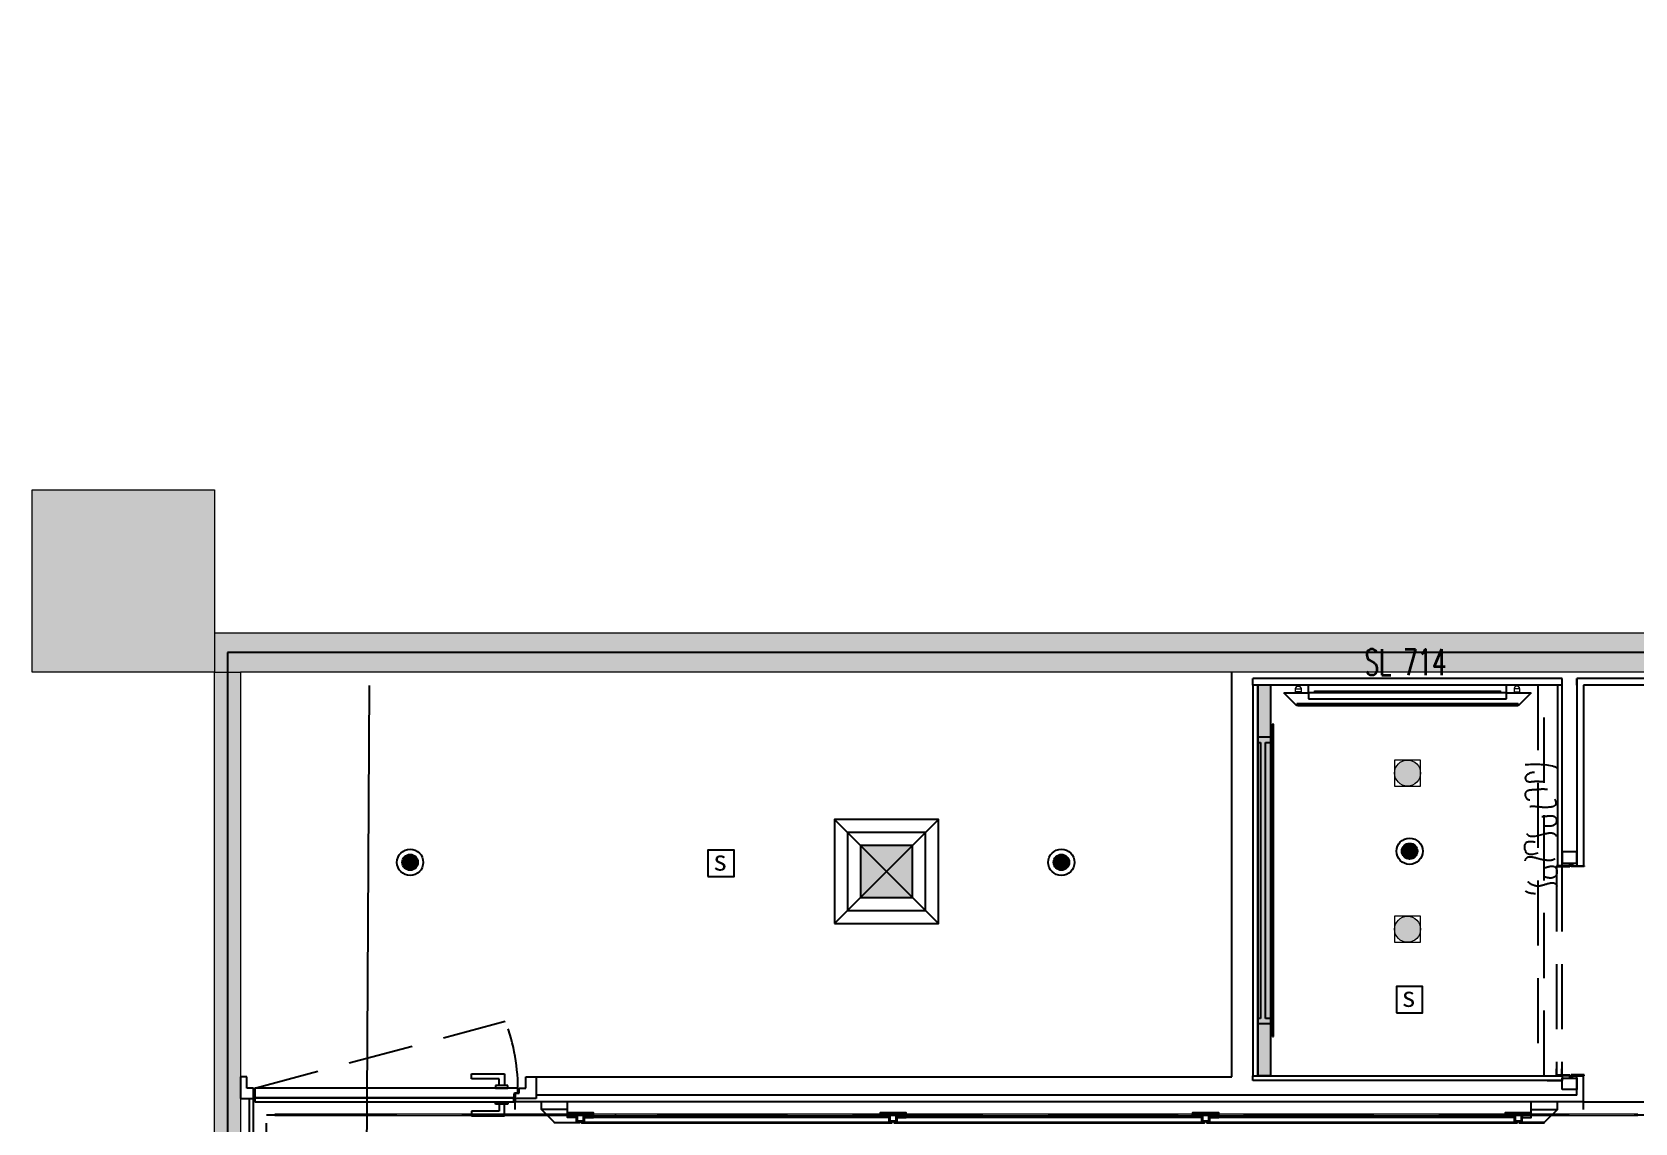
# Model space of a CAD drawing. Header units: millimetres. Extents: x 5896 to 6381, y 4295 to 4378.
# Drawn here: x 6133.25 to 6139.4, y 4309.48 to 4313.67 of the extents above; entities that cross this region are included whole.
import ezdxf

# ---------------------------------------------------------------- set-up
doc = ezdxf.new("R2010")
doc.units = ezdxf.units.MM
for name, pattern in [('HIDDEN2', [0.1875, 0.125, -0.0625]), ('NASCOSTA', [0.375, 0.25, -0.125]), ('PHANTOM2', [1.25, 0.625, -0.125, 0.125, -0.125, 0.125, -0.125]), ('TRATTEGGIATA', [0.75, 0.5, -0.25])]:
    doc.linetypes.add(name, pattern=pattern)
for name, color, linetype in [('ax-arredo piani', 2, 'Continuous'), ('ax-arredo proiezioni', 1, 'NASCOSTA'), ('ax-arredo sez', 6, 'Continuous'), ('MERCHANDISING', 11, 'Continuous'), ('Pareti02', 3, 'Continuous'), ('piani-rossi', 1, 'Continuous'), ('proiezioni', 2, 'NASCOSTA'), ('sezioni 02', 3, 'Continuous'), ('tenda', 2, 'HIDDEN2'), ('Urban', 6, 'Continuous'), ('消防', 5, 'Continuous')]:
    doc.layers.add(name, color=color, linetype=linetype)
for name, color, linetype, lineweight, true_color in [('LD_light', 7, 'Continuous', 5, 0xf00000), ('R-HATCH', 7, 'Continuous', 9, 0xbababa), ('R-WALL', 7, 'Continuous', 9, 0xbababa)]:
    doc.layers.add(name, color=color, linetype=linetype, lineweight=lineweight, true_color=true_color)
doc.layers.add('PROIEZ-FASCIONE', color=7, linetype='TRATTEGGIATA', true_color=0xb4b08e)
doc.layers.add('R-BORDER', color=7, linetype='PHANTOM2', true_color=0xdb0000, plot=False)
doc.styles.add('SIMPLEX', font='SIMPLEX.SHX', dxfattribs={"width": 0.65})
doc.styles.add('图签-仿宋', font='')
doc.styles.get('图签-仿宋').set_extended_font_data('FangSong_GB2312')

# ---------------------------------------------------------------- blocks, each defined once
blk = doc.blocks.new('sp')
at = {"layer": 'LD_light'}
h = blk.add_hatch(color=256, dxfattribs=at)
h.dxf.hatch_style = 1
h.paths.add_polyline_path([(-6562.86, 2775.33, 1), (-6552.86, 2775.33, 1)])
blk.add_lwpolyline([(-6562.86, 2770.33), (-6552.86, 2770.33), (-6552.86, 2780.33), (-6562.86, 2780.33)], close=True, dxfattribs=at)
blk.add_circle((-6557.86, 2775.33), 5, dxfattribs=at)
blk = doc.blocks.new('ioo')
at = {"layer": 'LD_light', "elevation": 0}
blk.add_lwpolyline([(-3044.5, 2505.5), (-3066.5, 2505.5), (-3066.5, 2493.5), (-3044.5, 2493.5)], close=True, dxfattribs=at)
at = {"layer": 'LD_light', "ltscale": 0.1}
for radius in [11, 10]:
    blk.add_arc((-3055.5, 2505.5, 0), radius, 359.79563, 180.20437, dxfattribs=at)
blk = doc.blocks.new('112')
at = {"layer": 'R-HATCH', "ltscale": 10000}
h = blk.add_hatch(color=253, dxfattribs=at)
h.dxf.hatch_style = 1
h.paths.add_polyline_path([(6103.7307, 4414.0136), (6104.4307, 4414.0136), (6104.4307, 4414.7136), (6103.7307, 4414.7136)])
h.paths.add_polyline_path([(6104.4307, 4422.4121), (6104.4307, 4423.1121), (6103.7307, 4423.1121), (6103.7307, 4422.4121)])
h.paths.add_polyline_path([(6095.3307, 4422.4136), (6095.3307, 4423.1136), (6096.0307, 4423.1136), (6096.0307, 4422.4136)])
h.paths.add_polyline_path([(6096.0307, 4414.0136), (6096.0307, 4414.7136), (6095.3307, 4414.7136), (6095.3307, 4414.0136)])
h.paths.add_polyline_path([(6096.0307, 4405.6126), (6096.0307, 4406.3126), (6095.3307, 4406.3126), (6095.3307, 4405.6126)])
h.paths.add_polyline_path([(6087.6307, 4405.8039), (6087.6307, 4406.5039), (6086.9307, 4406.5039), (6086.9307, 4405.8039)])
h.paths.add_polyline_path([(6086.9307, 4414.7136), (6087.6307, 4414.7136), (6087.6307, 4414.0136), (6086.9307, 4414.0136)])
h = blk.add_hatch(color=253, dxfattribs=at)
h.dxf.hatch_style = 1
h.paths.add_polyline_path([(6094.1807, 4414.4756), (6095.3307, 4414.4756), (6095.3307, 4414.7156), (6093.9407, 4414.7156), (6093.9407, 4414.1636), (6087.6307, 4414.1636), (6087.6307, 4414.0136), (6093.9407, 4414.0136), (6093.9407, 4411.8256), (6096.0307, 4411.8256), (6096.0307, 4414.0136), (6095.7907, 4414.0136), (6095.7907, 4412.0656), (6094.1807, 4412.0656)])
h = blk.add_hatch(color=253, dxfattribs=at)
h.dxf.hatch_style = 1
h.paths.add_polyline_path([(6087.6307, 4402.1886), (6087.6307, 4414.0136), (6087.7307, 4414.0136), (6087.7307, 4402.1886)])
at = {"layer": 'ax-arredo piani', "color": 253}
for p, q in [((6091.6957, 4413.8136), (6091.6927, 4413.8136)), ((6091.6927, 4413.8136), (6091.6927, 4412.6136)), ((6091.6957, 4412.6136), (6091.6957, 4413.8136)), ((6091.6927, 4413.7636), (6091.6357, 4413.7636)), ((6091.6357, 4413.7636), (6091.6357, 4413.7436)), ((6091.6357, 4413.7436), (6091.6457, 4413.7436)), ((6091.6457, 4413.7436), (6091.6457, 4412.6836)), ((6091.6657, 4412.6836), (6091.6657, 4413.7436)), ((6091.6657, 4413.7436), (6091.6927, 4413.7436)), ((6091.6927, 4413.7436), (6091.6927, 4413.7636)), ((6091.6457, 4412.6836), (6091.6357, 4412.6836)), ((6091.6357, 4412.6836), (6091.6357, 4412.6636)), ((6091.6357, 4412.6636), (6091.6927, 4412.6636)), ((6091.6927, 4412.6836), (6091.6657, 4412.6836)), ((6091.6927, 4412.6636), (6091.6927, 4412.6836)), ((6091.6927, 4412.6136), (6091.6957, 4412.6136))]:
    blk.add_line(p, q, dxfattribs=at)
at = {"layer": 'ax-arredo proiezioni', "color": 253}
for p, q in [((6092.7107, 4413.9636), (6092.7107, 4412.4636)), ((6092.7357, 4413.9636), (6092.7107, 4413.9636)), ((6092.7357, 4412.4636), (6092.7357, 4413.9636)), ((6092.7107, 4412.4636), (6092.7357, 4412.4636))]:
    blk.add_line(p, q, dxfattribs=at)
at = {"layer": 'ax-arredo sez', "color": 253}
for p, q in [((6091.7857, 4413.8836), (6091.7357, 4413.9336)), ((6091.7357, 4413.9336), (6091.8307, 4413.9336)), ((6091.8307, 4413.9336), (6091.8307, 4413.9636)), ((6092.5907, 4413.9336), (6091.8307, 4413.9336)), ((6091.8307, 4413.9336), (6091.8307, 4413.9102)), ((6092.5907, 4413.9336), (6092.5907, 4413.9636)), ((6092.5907, 4413.9102), (6092.5907, 4413.9336)), ((6092.5907, 4413.9336), (6092.6857, 4413.9336)), ((6092.6857, 4413.9336), (6092.6357, 4413.8836)), ((6092.6357, 4413.8916), (6091.7857, 4413.8916)), ((6091.7857, 4413.8916), (6091.7857, 4413.8836)), ((6091.7867, 4413.8906), (6091.7877, 4413.8916)), ((6091.7867, 4413.8846), (6091.7867, 4413.8906)), ((6091.7877, 4413.8836), (6091.7867, 4413.8846)), ((6091.7877, 4413.8916), (6092.6337, 4413.8916)), ((6092.6337, 4413.8836), (6091.7877, 4413.8836)), ((6091.8307, 4413.9102), (6092.5907, 4413.9102)), ((6092.6337, 4413.8916), (6092.6347, 4413.8906)), ((6092.6347, 4413.8846), (6092.6337, 4413.8836)), ((6092.6347, 4413.8906), (6092.6347, 4413.8846)), ((6092.6357, 4413.8836), (6092.6357, 4413.8916)), ((6092.8302, 4413.2696), (6092.7827, 4413.2696)), ((6092.7827, 4413.2696), (6092.7827, 4413.2666)), ((6092.7827, 4413.2666), (6092.8332, 4413.2666)), ((6092.8469, 4413.2726), (6092.8302, 4413.2726)), ((6092.8302, 4413.2726), (6092.8302, 4413.2696)), ((6092.8332, 4413.2666), (6092.8332, 4413.2696)), ((6092.8332, 4413.2696), (6092.8469, 4413.2696)), ((6092.8382, 4413.2666), (6092.8382, 4413.2696)), ((6092.8382, 4413.2696), (6092.8887, 4413.2696)), ((6092.8887, 4413.2666), (6092.8382, 4413.2666)), ((6092.8469, 4413.2696), (6092.8469, 4413.2726)), ((6092.8887, 4413.2696), (6092.8887, 4413.2666)), ((6092.7827, 4412.4636), (6092.7827, 4412.4666)), ((6092.7827, 4412.4666), (6092.8332, 4412.4666)), ((6092.8302, 4412.4636), (6092.7827, 4412.4636)), ((6092.8302, 4412.4606), (6092.8302, 4412.4636)), ((6092.8469, 4412.4606), (6092.8302, 4412.4606)), ((6092.8332, 4412.4666), (6092.8332, 4412.4636)), ((6092.8332, 4412.4636), (6092.8469, 4412.4636)), ((6092.8382, 4412.4666), (6092.8382, 4412.4636)), ((6092.8887, 4412.4666), (6092.8382, 4412.4666)), ((6092.8382, 4412.4636), (6092.8887, 4412.4636)), ((6092.8469, 4412.4636), (6092.8469, 4412.4606)), ((6092.8887, 4412.4636), (6092.8887, 4412.4666)), ((6087.7657, 4411.8814), (6087.7657, 4412.3761)), ((6087.7807, 4411.8814), (6087.7807, 4412.3761)), ((6088.7807, 4412.3786), (6087.7857, 4412.3786)), ((6087.7857, 4412.3786), (6087.7857, 4412.3636)), ((6087.7857, 4412.3636), (6088.7807, 4412.3636)), ((6088.7807, 4412.3636), (6088.7807, 4412.3786))]:
    blk.add_line(p, q, dxfattribs=at)
at = {"layer": 'ax-arredo sez', "color": 253, "elevation": 0}
for points in [[(6088.8857, 4412.3336), (6088.9357, 4412.2836), (6089.0317, 4412.2836), (6089.0317, 4412.2876), (6089.0207, 4412.2876), (6089.0207, 4412.3026), (6088.9857, 4412.3026), (6088.9857, 4412.3336), (6088.8857, 4412.3336), (6088.8857, 4412.3336)], [(6092.7857, 4412.3336), (6092.7357, 4412.2836), (6092.6397, 4412.2836), (6092.6397, 4412.2876), (6092.6507, 4412.2876), (6092.6507, 4412.3026), (6092.6857, 4412.3026), (6092.6857, 4412.3336), (6092.7857, 4412.3336), (6092.7857, 4412.3336)], [(6090.2207, 4412.2876), (6090.2207, 4412.3026), (6089.0507, 4412.3026), (6089.0507, 4412.2876), (6089.0397, 4412.2876), (6089.0397, 4412.2836), (6090.2317, 4412.2836), (6090.2317, 4412.2876), (6090.2207, 4412.2876)], [(6091.4207, 4412.2876), (6091.4207, 4412.3026), (6090.2507, 4412.3026), (6090.2507, 4412.2876), (6090.2397, 4412.2876), (6090.2397, 4412.2836), (6091.4317, 4412.2836), (6091.4317, 4412.2876), (6091.4207, 4412.2876)], [(6092.6207, 4412.2876), (6092.6207, 4412.3026), (6091.4507, 4412.3026), (6091.4507, 4412.2876), (6091.4397, 4412.2876), (6091.4397, 4412.2836), (6092.6317, 4412.2836), (6092.6317, 4412.2876), (6092.6207, 4412.2876)]]:
    blk.add_lwpolyline(points, dxfattribs=at)
for points in [[(6088.9357, 4412.2836), (6089.0317, 4412.2836), (6089.0317, 4412.2826), (6088.9357, 4412.2826)], [(6088.9857, 4412.3176), (6089.0857, 4412.3176), (6089.0857, 4412.3206), (6088.9857, 4412.3206)], [(6088.9857, 4412.3176), (6089.0207, 4412.3176), (6089.0207, 4412.3026), (6088.9857, 4412.3026)], [(6089.0207, 4412.2876), (6089.0507, 4412.2876), (6089.0507, 4412.3176), (6089.0207, 4412.3176)], [(6089.0237, 4412.2906), (6089.0477, 4412.2906), (6089.0477, 4412.3146), (6089.0237, 4412.3146)], [(6090.2317, 4412.2836), (6089.0397, 4412.2836), (6089.0397, 4412.2826), (6090.2317, 4412.2826)], [(6089.0507, 4412.3026), (6089.0857, 4412.3026), (6089.0857, 4412.3176), (6089.0507, 4412.3176)], [(6090.1857, 4412.3176), (6090.2857, 4412.3176), (6090.2857, 4412.3206), (6090.1857, 4412.3206)], [(6090.1857, 4412.3176), (6090.2207, 4412.3176), (6090.2207, 4412.3026), (6090.1857, 4412.3026)], [(6090.2207, 4412.2876), (6090.2507, 4412.2876), (6090.2507, 4412.3176), (6090.2207, 4412.3176)], [(6090.2237, 4412.2906), (6090.2477, 4412.2906), (6090.2477, 4412.3146), (6090.2237, 4412.3146)], [(6091.4317, 4412.2836), (6090.2397, 4412.2836), (6090.2397, 4412.2826), (6091.4317, 4412.2826)], [(6090.2507, 4412.3026), (6090.2857, 4412.3026), (6090.2857, 4412.3176), (6090.2507, 4412.3176)], [(6091.3857, 4412.3176), (6091.4857, 4412.3176), (6091.4857, 4412.3206), (6091.3857, 4412.3206)], [(6091.3857, 4412.3176), (6091.4207, 4412.3176), (6091.4207, 4412.3026), (6091.3857, 4412.3026)], [(6091.4207, 4412.2876), (6091.4507, 4412.2876), (6091.4507, 4412.3176), (6091.4207, 4412.3176)], [(6091.4237, 4412.2906), (6091.4477, 4412.2906), (6091.4477, 4412.3146), (6091.4237, 4412.3146)], [(6092.6317, 4412.2836), (6091.4397, 4412.2836), (6091.4397, 4412.2826), (6092.6317, 4412.2826)], [(6091.4507, 4412.3026), (6091.4857, 4412.3026), (6091.4857, 4412.3176), (6091.4507, 4412.3176)], [(6092.5857, 4412.3176), (6092.6857, 4412.3176), (6092.6857, 4412.3206), (6092.5857, 4412.3206)], [(6092.5857, 4412.3176), (6092.6207, 4412.3176), (6092.6207, 4412.3026), (6092.5857, 4412.3026)], [(6092.6207, 4412.2876), (6092.6507, 4412.2876), (6092.6507, 4412.3176), (6092.6207, 4412.3176)], [(6092.6237, 4412.2906), (6092.6477, 4412.2906), (6092.6477, 4412.3146), (6092.6237, 4412.3146)], [(6092.7357, 4412.2836), (6092.6397, 4412.2836), (6092.6397, 4412.2826), (6092.7357, 4412.2826)], [(6092.6507, 4412.3026), (6092.6857, 4412.3026), (6092.6857, 4412.3176), (6092.6507, 4412.3176)]]:
    blk.add_lwpolyline(points, close=True, dxfattribs=at)
at = {"layer": 'DEFPOINTS', "color": 253}
for p, q in [((6088.7857, 4412.3336), (6088.7857, 4412.3636)), ((6088.8857, 4412.3336), (6088.8857, 4412.3636)), ((6088.9857, 4412.3336), (6088.9857, 4412.3636)), ((6092.6857, 4412.3336), (6092.6857, 4412.3636)), ((6092.7857, 4412.3336), (6092.7857, 4412.3636)), ((6092.8857, 4412.3336), (6092.8857, 4412.3636))]:
    blk.add_line(p, q, dxfattribs=at)
at = {"layer": 'Pareti02', "color": 253}
for p, q in [((6091.5357, 4412.4586), (6091.5357, 4414.0136)), ((6092.8047, 4413.9886), (6091.6167, 4413.9886)), ((6091.6167, 4413.9636), (6091.6167, 4413.9886)), ((6092.8047, 4413.9636), (6092.8047, 4413.9886)), ((6093.9407, 4413.9886), (6092.8607, 4413.9886)), ((6092.8607, 4413.9886), (6092.8607, 4413.2696)), ((6092.8607, 4413.9636), (6092.8607, 4413.9886)), ((6092.8047, 4413.9636), (6091.6167, 4413.9636)), ((6093.9407, 4413.9636), (6092.8857, 4413.9636)), ((6092.8857, 4413.9636), (6092.8857, 4413.2696)), ((6088.8307, 4412.4586), (6088.8657, 4412.4586)), ((6088.8657, 4412.4586), (6091.5357, 4412.4586)), ((6092.8607, 4412.3886), (6092.8607, 4412.4636)), ((6092.8857, 4412.3638), (6092.8857, 4412.4636)), ((6092.8857, 4412.3636), (6092.8857, 4412.4636)), ((6092.8607, 4412.3886), (6088.8657, 4412.3886)), ((6092.7471, 4412.4446), (6092.8047, 4412.4446)), ((6088.7857, 4412.3761), (6088.7857, 4412.3636)), ((6092.8857, 4412.3636), (6088.7857, 4412.3636))]:
    blk.add_line(p, q, dxfattribs=at)
at = {"layer": 'piani-rossi', "color": 253}
for p, q in [((6088.6182, 4412.4521), (6088.6182, 4412.4701)), ((6088.6182, 4412.4701), (6088.7448, 4412.4701)), ((6088.7235, 4412.4521), (6088.6182, 4412.4521)), ((6088.7235, 4412.4261), (6088.7235, 4412.4521)), ((6088.7448, 4412.4701), (6088.7448, 4412.4261)), ((6088.7572, 4412.4261), (6088.7102, 4412.4261)), ((6088.7102, 4412.4261), (6088.7102, 4412.4161)), ((6088.7102, 4412.4161), (6088.7572, 4412.4161)), ((6088.7448, 4412.4261), (6088.7235, 4412.4261)), ((6088.7572, 4412.4161), (6088.7572, 4412.4261)), ((6088.7235, 4412.3277), (6088.6182, 4412.3277)), ((6088.6182, 4412.3277), (6088.6182, 4412.3096)), ((6088.7102, 4412.3536), (6088.7102, 4412.3636)), ((6088.7102, 4412.3636), (6088.7572, 4412.3636)), ((6088.7572, 4412.3536), (6088.7102, 4412.3536)), ((6088.7448, 4412.3536), (6088.7235, 4412.3536)), ((6088.7235, 4412.3536), (6088.7235, 4412.3277)), ((6088.7448, 4412.3096), (6088.7448, 4412.3536)), ((6088.7572, 4412.3636), (6088.7572, 4412.3536)), ((6088.6182, 4412.3096), (6088.7448, 4412.3096))]:
    blk.add_line(p, q, dxfattribs=at)
at = {"layer": 'PROIEZ-FASCIONE', "color": 253}
for p, q in [((6087.8307, 4403.5314), (6087.8307, 4412.3136)), ((6087.8307, 4412.3136), (6093.8407, 4412.3136))]:
    blk.add_line(p, q, dxfattribs=at)
at = {"layer": 'proiezioni', "color": 253}
for p, q in [((6092.7827, 4413.2666), (6092.7827, 4412.4666)), ((6092.8027, 4413.2666), (6092.8027, 4412.4666)), ((6087.7857, 4412.4161), (6088.7474, 4412.6727)), ((6092.7827, 4412.4666), (6092.7827, 4412.4901)), ((6092.8027, 4412.4666), (6092.8027, 4412.4901)), ((6092.8857, 4412.3636), (6093.6907, 4412.3636))]:
    blk.add_line(p, q, dxfattribs=at)
blk.add_arc((6088.0907, 4412.4161), 0.705, 358.53684, 21.33688, dxfattribs=at)
at = {"layer": 'R-BORDER', "color": 253, "ltscale": 10000}
for p, q in [((6094.0607, 4414.0886), (6087.6807, 4414.0886)), ((6087.6807, 4414.0886), (6087.6807, 4402.1886))]:
    blk.add_line(p, q, dxfattribs=at)
at = {"layer": 'R-WALL', "color": 253, "ltscale": 10000}
for p, q in [((6086.9307, 4414.7136), (6087.6307, 4414.7136)), ((6086.9307, 4414.0136), (6086.9307, 4414.7136)), ((6087.6307, 4414.7136), (6087.6307, 4414.0136)), ((6087.6307, 4414.1636), (6093.9407, 4414.1636)), ((6087.6307, 4414.0136), (6086.9307, 4414.0136)), ((6087.6307, 4402.1886), (6087.6307, 4414.0136)), ((6087.6307, 4414.0136), (6087.7307, 4414.0136)), ((6093.9407, 4414.0136), (6087.7307, 4414.0136)), ((6087.7307, 4414.0136), (6087.7307, 4402.1886))]:
    blk.add_line(p, q, dxfattribs=at)
at = {"layer": 'sezioni 02', "color": 253}
for p, q in [((6092.8047, 4413.3231), (6092.8047, 4413.2796)), ((6092.8607, 4413.3231), (6092.8047, 4413.3231)), ((6092.8607, 4413.2796), (6092.8607, 4413.3231)), ((6092.8047, 4413.2796), (6092.8607, 4413.2796)), ((6087.7557, 4412.4586), (6087.7307, 4412.4586)), ((6087.7307, 4412.4586), (6087.7307, 4412.3761)), ((6087.7557, 4412.4161), (6087.7557, 4412.4586)), ((6088.8257, 4412.4161), (6088.8257, 4412.4586)), ((6088.8257, 4412.4586), (6088.8657, 4412.4586)), ((6088.8657, 4412.4586), (6088.8657, 4412.3761)), ((6092.8047, 4412.4101), (6092.8047, 4412.4536)), ((6092.8047, 4412.4536), (6092.8607, 4412.4536)), ((6092.8607, 4412.4536), (6092.8607, 4412.4101)), ((6087.7807, 4412.4161), (6087.7557, 4412.4161)), ((6087.7807, 4412.3761), (6087.7807, 4412.4161)), ((6088.7957, 4412.4161), (6087.7857, 4412.4161)), ((6087.7857, 4412.4161), (6087.7857, 4412.3786)), ((6088.7807, 4412.3786), (6088.7827, 4412.3981)), ((6088.7827, 4412.3981), (6088.7957, 4412.3981)), ((6088.7857, 4412.3761), (6088.7877, 4412.3961)), ((6088.7877, 4412.3961), (6088.8007, 4412.3961)), ((6088.7957, 4412.3981), (6088.7957, 4412.4161)), ((6088.8007, 4412.3961), (6088.8007, 4412.4161)), ((6088.8007, 4412.4161), (6088.8257, 4412.4161)), ((6092.8607, 4412.4101), (6092.8047, 4412.4101)), ((6087.7307, 4412.3761), (6087.7807, 4412.3761)), ((6087.7857, 4412.3786), (6088.7807, 4412.3786)), ((6088.7807, 4412.3786), (6088.7807, 4412.3786)), ((6088.8657, 4412.3761), (6088.7857, 4412.3761)), ((6088.7857, 4412.3761), (6088.7857, 4412.3761)), ((6088.7857, 4412.3761), (6088.7857, 4412.3761))]:
    blk.add_line(p, q, dxfattribs=at)
at = {"layer": 'tenda', "color": 253}
blk.add_spline([(6092.6618, 4413.6584), (6092.774, 4413.6513), (6092.7808, 4413.6483), (6092.7788, 4413.6307), (6092.7256, 4413.6249), (6092.6713, 4413.6198), (6092.6628, 4413.6088), (6092.665, 4413.5986), (6092.6989, 4413.5939), (6092.7472, 4413.5922), (6092.7825, 4413.5863), (6092.774, 4413.5662), (6092.7405, 4413.5628), (6092.6968, 4413.5611), (6092.6633, 4413.5505), (6092.6654, 4413.531), (6092.7095, 4413.5276), (6092.7757, 4413.5238), (6092.7791, 4413.5042), (6092.7523, 4413.4941), (6092.718, 4413.4949), (6092.6671, 4413.4864), (6092.6645, 4413.4733), (6092.7451, 4413.4605), (6092.7799, 4413.4533), (6092.7795, 4413.4321), (6092.7392, 4413.4219), (6092.69, 4413.4245), (6092.6633, 4413.4168), (6092.6667, 4413.3947), (6092.7371, 4413.3926), (6092.7791, 4413.3875), (6092.7803, 4413.3667), (6092.7443, 4413.3549), (6092.7053, 4413.3595), (6092.662, 4413.354), (6092.6637, 4413.3243), (6092.7337, 4413.3251), (6092.7803, 4413.3213), (6092.7799, 4413.3001), (6092.7362, 4413.2916), (6092.7103, 4413.2971), (6092.6654, 4413.2976), (6092.662, 4413.2691), (6092.7014, 4413.259), (6092.7413, 4413.2636), (6092.7761, 4413.2653), (6092.7833, 4413.239), (6092.7735, 4413.2258), (6092.7354, 4413.2271), (6092.7006, 4413.2376), (6092.6695, 4413.2351), (6092.6627, 4413.2292), (6092.6961, 4413.1952), (6092.7395, 4413.1986), (6092.7804, 4413.1986), (6092.7821, 4413.1764), (6092.7578, 4413.1636), (6092.7203, 4413.1625), (6092.6922, 4413.1627), (6092.6663, 4413.17), (6092.6639, 4413.1716)], degree=3, dxfattribs=at)
at = {"layer": 'Urban', "color": 253}
for p, q in [((6091.6357, 4413.9636), (6091.6167, 4413.9636)), ((6091.6167, 4413.9636), (6091.6167, 4412.4636)), ((6091.6357, 4412.4636), (6091.6357, 4413.9636)), ((6092.7857, 4413.9636), (6092.7857, 4413.2696)), ((6092.8047, 4413.9636), (6092.7857, 4413.9636)), ((6092.8047, 4413.2696), (6092.8047, 4413.9636)), ((6092.7857, 4413.2696), (6092.8047, 4413.2696)), ((6091.6167, 4412.4446), (6091.6167, 4412.4636)), ((6091.6167, 4412.4636), (6092.8047, 4412.4636)), ((6091.6167, 4412.4636), (6091.6357, 4412.4636)), ((6092.7471, 4412.4636), (6092.8047, 4412.4636)), ((6092.8047, 4412.4636), (6092.8047, 4412.4446)), ((6092.8047, 4412.4636), (6092.8047, 4412.4446)), ((6092.8047, 4412.4446), (6091.6167, 4412.4446)), ((6092.8047, 4412.4446), (6092.7471, 4412.4446))]:
    blk.add_line(p, q, dxfattribs=at)
blk = doc.blocks.new('A$C1A5804E3')
at = {"color": 6, "ltscale": 2}
blk.add_lwpolyline([(-699236, -432956), (-698936, -432956), (-698936, -432656), (-699236, -432656)], close=True, dxfattribs=at)
at = {"color": 6, "ltscale": 2, "style": '图签-仿宋'}
blk.add_text('s', height=232, dxfattribs=at).set_placement((-699174, -432889))
blk = doc.blocks.new('11111')
at = {"layer": 'MERCHANDISING'}
h = blk.add_hatch(color=3, dxfattribs=at)
h.dxf.hatch_style = 1
h.paths.add_polyline_path([(6091.1897, 4317.2433), (6091.3897, 4317.2433), (6091.3897, 4317.4433), (6091.1897, 4317.4433)])
at = {"layer": 'MERCHANDISING', "color": 0}
for p, q in [((6091.0897, 4317.5433), (6091.4897, 4317.1433)), ((6091.4897, 4317.5433), (6091.0897, 4317.1433))]:
    blk.add_line(p, q, dxfattribs=at)
for points in [[(6091.0897, 4317.1433), (6091.4897, 4317.1433), (6091.4897, 4317.5433), (6091.0897, 4317.5433)], [(6091.1397, 4317.1933), (6091.4397, 4317.1933), (6091.4397, 4317.4933), (6091.1397, 4317.4933)]]:
    blk.add_lwpolyline(points, close=True, dxfattribs=at)
at = {"layer": 'MERCHANDISING'}
blk.add_lwpolyline([(6091.1897, 4317.2433), (6091.3897, 4317.2433), (6091.3897, 4317.4433), (6091.1897, 4317.4433)], close=True, dxfattribs=at)

msp = doc.modelspace()

# ---------------------------------------------------------------- hatches: boundary and pattern name
at = {"layer": 'LD_light'}
h = msp.add_hatch(color=256, dxfattribs=at)
h.dxf.hatch_style = 1
h.paths.add_polyline_path([(6138.1703, 4311.1389), (6138.8843, 4311.1389), (6138.8843, 4311.1339), (6138.1703, 4311.1339)])
h = msp.add_hatch(color=256, dxfattribs=at)
h.dxf.hatch_style = 1
h.paths.add_polyline_path([(6134.1793, 4309.5093), (6135.4873, 4309.5093), (6135.4873, 4309.5143), (6134.1793, 4309.5143)])
h = msp.add_hatch(color=256, dxfattribs=at)
h.dxf.hatch_style = 1
h.paths.add_polyline_path([(6135.4873, 4309.5093), (6136.7953, 4309.5093), (6136.7953, 4309.5143), (6135.4873, 4309.5143)])
h = msp.add_hatch(color=256, dxfattribs=at)
h.dxf.hatch_style = 1
h.paths.add_polyline_path([(6136.7953, 4309.5093), (6138.1033, 4309.5093), (6138.1033, 4309.5143), (6136.7953, 4309.5143)])
h = msp.add_hatch(color=256, dxfattribs=at)
h.dxf.hatch_style = 1
h.paths.add_polyline_path([(6138.1033, 4309.5093), (6139.4113, 4309.5093), (6139.4113, 4309.5143), (6138.1033, 4309.5143)])
at = {"layer": 'MERCHANDISING'}
h = msp.add_hatch(color=3, dxfattribs=at)
h.dxf.hatch_style = 1
h.paths.add_polyline_path([(6137.9523, 4309.6618), (6138.0023, 4309.6618), (6138.0023, 4311.1618), (6137.9523, 4311.1618)])
at = {"layer": '消防', "ltscale": 2}
for points in [[(6134.7288, 4310.4809, 1), (6134.6683, 4310.4809, 1)], [(6137.2288, 4310.4809, 1), (6137.1683, 4310.4809, 1)], [(6138.5654, 4310.5236, 1), (6138.5049, 4310.5236, 1)]]:
    msp.add_hatch(color=6, dxfattribs=at).paths.add_polyline_path(points)

# ---------------------------------------------------------------- linework, layer by layer
at = {"layer": 'LD_light', "elevation": 0}
for points in [[(6138.1703, 4311.1389), (6138.8843, 4311.1389), (6138.8843, 4311.1339), (6138.1703, 4311.1339)], [(6134.1793, 4309.5093), (6135.4873, 4309.5093), (6135.4873, 4309.5143), (6134.1793, 4309.5143)], [(6135.4873, 4309.5093), (6136.7953, 4309.5093), (6136.7953, 4309.5143), (6135.4873, 4309.5143)], [(6136.7953, 4309.5093), (6138.1033, 4309.5093), (6138.1033, 4309.5143), (6136.7953, 4309.5143)], [(6138.1033, 4309.5093), (6139.4113, 4309.5093), (6139.4113, 4309.5143), (6138.1033, 4309.5143)]]:
    msp.add_lwpolyline(points, close=True, dxfattribs=at)
at = {"layer": 'MERCHANDISING'}
msp.add_line((6134.5419, 4311.1599), (6134.4833, 4301.1401), dxfattribs=at)
at = {"layer": 'MERCHANDISING', "elevation": 0}
msp.add_lwpolyline([(6137.9523, 4309.6618), (6138.0023, 4309.6618), (6138.0023, 4311.1618), (6137.9523, 4311.1618)], close=True, dxfattribs=at)
at = {"layer": '消防', "color": 6, "ltscale": 2}
for centre, radius in [((6138.5351, 4310.5236), 0.0504), ((6134.6985, 4310.4809), 0.0504), ((6134.6985, 4310.4809), 0.0302), ((6137.1985, 4310.4809), 0.0504), ((6137.1985, 4310.4809), 0.0302), ((6138.5351, 4310.5236), 0.0302)]:
    msp.add_circle(centre, radius, dxfattribs=at)

# ---------------------------------------------------------------- block references
msp.add_blockref('112', (46.3165, -102.8019))
at = {"layer": 'LD_light', "yscale": 0.001, "zscale": 0.001}
for p, xscale in [((6135.0523, 4308.6419), -0.001), ((6142.0023, 4308.6419), 0.001)]:
    msp.add_blockref('ioo', p, dxfattribs=dict(at, xscale=xscale))
at = {"layer": 'LD_light', "xscale": 0.01, "yscale": 0.01, "zscale": 0.01, "rotation": 270}
for p in [(6110.7739, 4245.2452), (6110.7739, 4244.6452)]:
    msp.add_blockref('sp', p, dxfattribs=at)
at = {"layer": 'MERCHANDISING'}
msp.add_blockref('11111', (45.2374, -6.8976), dxfattribs=at)
at = {"layer": '消防', "color": 5, "ltscale": 2, "xscale": 0.000336, "yscale": 0.000336, "zscale": 0.000336}
for p in [(6370.7848, 4455.8999), (6373.4276, 4455.3767)]:
    msp.add_blockref('A$C1A5804E3', p, dxfattribs=at)

# ---------------------------------------------------------------- texts
at = {"layer": 'LD_light', "lineweight": 30, "insert": (6138.3622, 4311.2497), "char_height": 0.1, "width": 1.249546, "attachment_point": 4, "style": 'SIMPLEX'}
msp.add_mtext('SL 714', dxfattribs=at)

doc.saveas('drawing.dxf')
